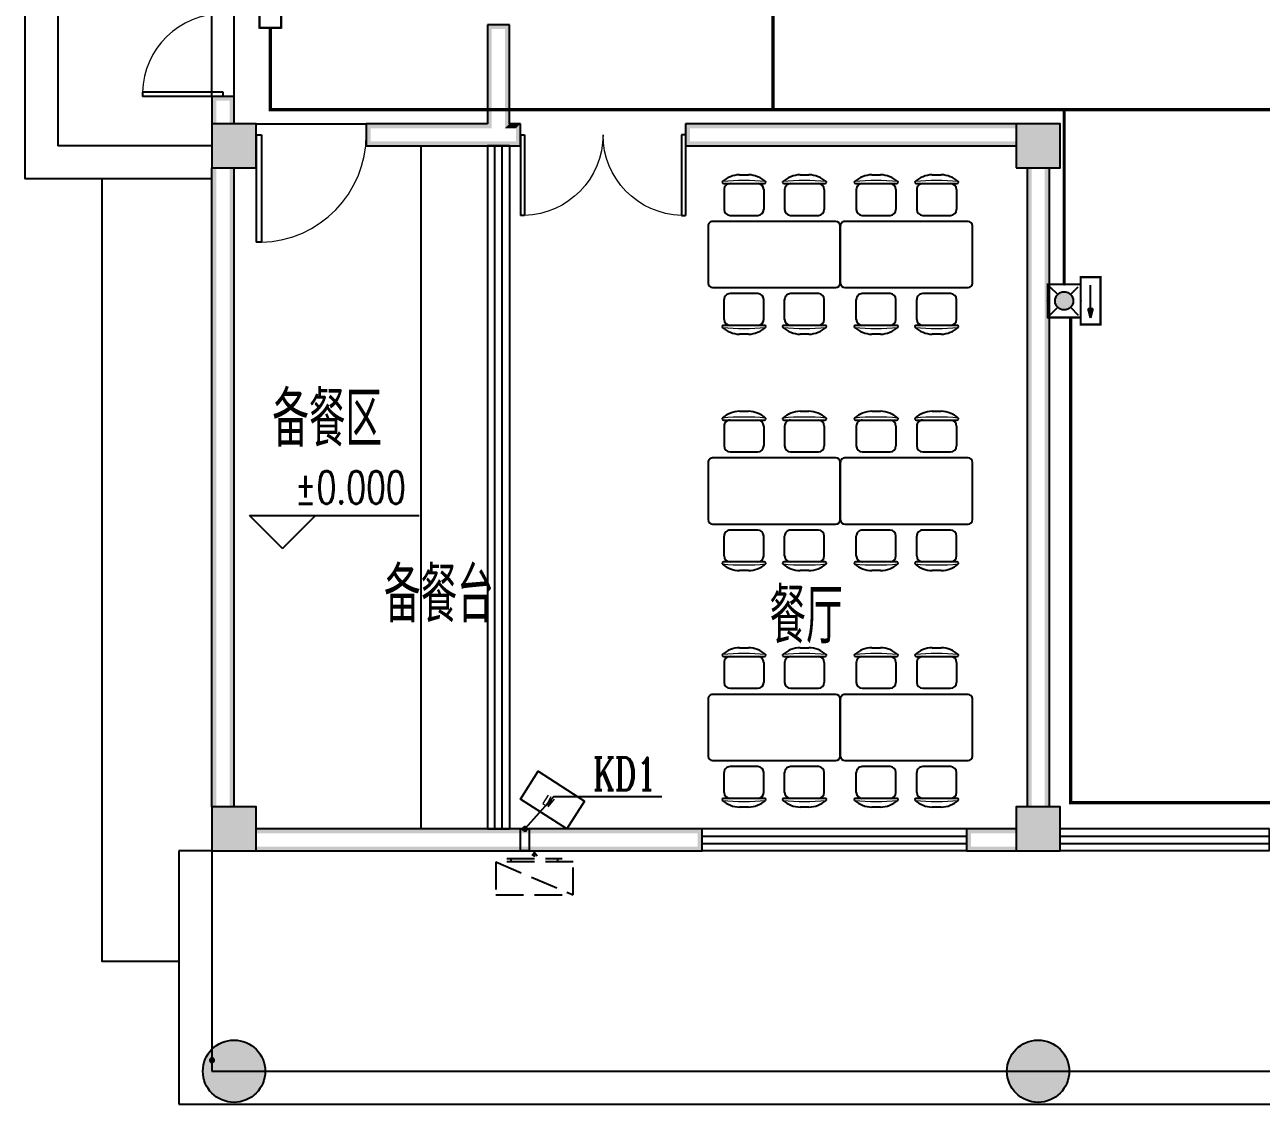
# Model space of a CAD drawing. Extents: x 6250600 to 6678662, y -692028 to -290561.
# Drawn here: x 6419257 to 6430483, y -406066 to -396266 of the extents above; entities that cross this region are included whole.
import ezdxf
from ezdxf.enums import TextEntityAlignment as Align

# ---------------------------------------------------------------- set-up
doc = ezdxf.new("R2010")
doc.units = 0
doc.header["$LTSCALE"] = 1000
doc.header["$MEASUREMENT"] = 0
doc.linetypes.add('DASH', pattern=[0.35, 0.25, -0.1])
doc.layers.get('0').update_dxf_attribs({"linetype": 'CONTINUOUS'})
for name, color, linetype in [('EQUIP-照明', 3, 'CONTINUOUS'), ('PUB_HATCH', 8, 'CONTINUOUS'), ('WIRE-照明', 1, 'CONTINUOUS'), ('建筑底图', 251, 'CONTINUOUS')]:
    doc.layers.add(name, color=color, linetype=linetype)
doc.styles.add('_TCH_DIM', font='SIMPLEX', dxfattribs={"bigfont": 'GBCBIG'})
doc.styles.add('_TCH_LABEL', font='COMPLEX', dxfattribs={"bigfont": 'GBCBIG'})
doc.styles.add('_TEL_DIM', font='sceie.shx', dxfattribs={"width": 0.8, "height": 3.5, "bigfont": 'sceic.shx'})
doc.styles.add('DIM_FONT', font='SIMPLEX', dxfattribs={"width": 0.7, "bigfont": 'GBCBIG'})
doc.styles.add('schuco', font='sceie.shx', dxfattribs={"width": 0.7, "bigfont": 'sceic.shx'})
doc.styles.get("Standard").update_dxf_attribs({"font": 'GBENOR', "bigfont": 'GBCBIG'})

# ---------------------------------------------------------------- blocks, each defined once
blk = doc.blocks.new('$equip$00002534')
for p, q in [((-0.7200000000011642, 0.6599999999998545), (-0.7200000000011642, 0)), ((0.7200000000011642, 0.6599999999998545), (-0.7200000000011642, 0.6599999999998545)), ((0.7200000000011642, 0), (0.7200000000011642, 0.6599999999998545)), ((-0.7200000000011642, 0), (0.7200000000011642, 0))]:
    blk.add_line(p, q)
at = {"const_width": 0.06666666666666667}
blk.add_lwpolyline([(-0.7200000000011642, 0.6599999999998545), (-0.7200000000011642, 0), (0.7200000000011642, 0), (0.7200000000011642, 0.6599999999998545), (-0.7200000000011642, 0.6599999999998545), (-0.7200000000011642, 0)], dxfattribs=at)
for p in [(0, 0.6599999999998545), (-0.7200000000011642, 0.3299999999981083), (0, 0), (0.7200000000011642, 0.3299999999981083)]:
    blk.add_point(p)
at = {"color": 7, "style": '_TEL_DIM'}
blk.add_attdef('$TEXT$', text='', height=0.4, dxfattribs=at).set_placement((0, 0.3299999999981083), align=Align.MIDDLE_CENTER)
at = {"color": 7, "style": '_TEL_DIM', "flags": 1}
blk.add_attdef('A', text='', height=2e-05, dxfattribs=at).set_placement((0, 0), align=Align.MIDDLE_CENTER)
blk = doc.blocks.new('$equip$00002604')
blk.add_hatch(color=256).paths.add_polyline_path([(0.2745181131831487, 0.5000125000005937, 1), (-0.2744993631858961, 0.5000125000005937, 1)])
for p, q in [((-0.4285620535811177, 0.9285839285730617), (-0.1940976152691292, 0.6941194902610732)), ((0.1941163652627438, 0.6941194902683492), (0.4285808035638183, 0.9285839285730617)), ((-0.4285620535811177, 0.07144107142812572), (-0.1940976152691292, 0.3059055097401142)), ((0.1941163652627438, 0.3059055097328383), (0.4285808035638183, 0.07144107142812572))]:
    blk.add_line(p, q)
at = {"const_width": 0.06666666666666667}
blk.add_lwpolyline([(-0.4999906250013737, 1.000012500000594), (-0.4999906250013737, 1.250000059371814e-05), (0.5000093749986263, 1.250000059371814e-05), (0.5000093749986263, 1.000012500000594), (-0.4999906250013737, 1.000012500000594), (-0.4999906250013737, 1.250000059371814e-05)], dxfattribs=at)
blk.add_lwpolyline([(-0.4999906250013737, 1.000012500000594), (-0.4999906250013737, 1.250000059371814e-05), (0.5000093749986263, 1.250000059371814e-05), (0.5000093749986263, 1.000012500000594)], close=True)
blk.add_circle((9.374998626299202e-06, 0.5000125000005937), 0.2745087381843628)
for p in [(9.374998626299202e-06, 1.000012500000594), (-0.4999906250013737, 0.5000125000005937), (0.5000093749986263, 0.5000125000005937), (0, 0)]:
    blk.add_point(p)
at = {"color": 7, "style": '_TEL_DIM', "flags": 1}
blk.add_attdef('A', text='', height=2.5e-05, dxfattribs=at).set_placement((0, 0), align=Align.MIDDLE_CENTER)
blk = doc.blocks.new('$equip$00002541')
blk.add_hatch(color=256).paths.add_polyline_path([(-0.2400000000016007, 0.3719999999993888), (-0.5280000000020664, 0.2999999999992724), (-0.2400000000016007, 0.227999999999156)])
for p, q in [((-0.7199999999975262, 0.5999999999949068), (-0.7199999999975262, 0)), ((0.7199999999975262, 0.5999999999949068), (-0.7199999999975262, 0.5999999999949068)), ((0.7199999999975262, 0), (0.7199999999975262, 0.5999999999949068)), ((-0.7199999999975262, 0), (0.7199999999975262, 0)), ((-0.2400000000016007, 0.3719999999993888), (-0.5280000000020664, 0.2999999999992724)), ((-0.5280000000020664, 0.2999999999992724), (-0.2400000000016007, 0.227999999999156)), ((-0.2400000000016007, 0.3719999999993888), (-0.2400000000016007, 0.227999999999156))]:
    blk.add_line(p, q)
at = {"color": 7}
blk.add_line((-0.4800000000032014, 0.2999999999992724), (0.4800000000032014, 0.2999999999992724), dxfattribs=at)
at = {"const_width": 0.06666666666666667}
blk.add_lwpolyline([(-0.7199999999975262, 0.5999999999949068), (-0.7199999999975262, 0), (0.7199999999975262, 0), (0.7199999999975262, 0.5999999999949068), (-0.7199999999975262, 0.5999999999949068), (-0.7199999999975262, 0)], dxfattribs=at)
for p in [(0, 0.5999999999949068), (-0.7199999999975262, 0.2999999999956344), (0, 0), (0.7199999999975262, 0.2999999999956344)]:
    blk.add_point(p)
at = {"color": 7, "style": '_TEL_DIM', "flags": 1}
blk.add_attdef('A', text='', height=2e-05, dxfattribs=at).set_placement((0, 0), align=Align.MIDDLE_CENTER)
blk = doc.blocks.new('$plan$00000279')
for p, q in [((-389.0515543375514, 921.1798538984149), (-289.9184200213149, 921.1798538984149)), ((297.7746842311462, 921.1798538984149), (396.9078185473827, 921.1798538984149)), ((-569.484987179434, 821.1798538984149), (-109.484987179434, 821.1798538984149)), ((-564.484987179434, 753.6798538984149), (-564.484987179434, 528.6798538984149)), ((-114.484987179434, 753.6798538984149), (-114.484987179434, 528.6798538984149)), ((117.3412513892636, 821.1798538984149), (577.3412513892636, 821.1798538984149)), ((122.3412513892636, 753.6798538984149), (122.3412513892636, 528.6798538984149)), ((572.3412513892636, 753.6798538984149), (572.3412513892636, 528.6798538984149)), ((-496.984987179434, 461.1798538984149), (-181.984987179434, 461.1798538984149)), ((189.8412513892636, 461.1798538984149), (504.8412513892636, 461.1798538984149)), ((-746.0718678950852, 341.9177540961064), (-746.0718678950852, -308.0822459038936)), ((703.9281321049148, 391.9177540961064), (-696.0718678950852, 391.9177540961064)), ((753.9281321049148, -308.0822459038936), (753.9281321049148, 341.9177540961064)), ((-696.0718678950852, -358.0822459038936), (703.9281321049148, -358.0822459038936)), ((-564.484987179434, -719.8443457062021), (-564.484987179434, -494.8443457062021)), ((-181.984987179434, -427.3443457062021), (-496.984987179434, -427.3443457062021)), ((-114.484987179434, -719.8443457062021), (-114.484987179434, -494.8443457062021)), ((122.3412513892636, -719.8443457061985), (122.3412513892636, -494.8443457061985)), ((504.8412513892636, -427.3443457061985), (189.8412513892636, -427.3443457061985)), ((572.3412513892636, -719.8443457061985), (572.3412513892636, -494.8443457061985)), ((-109.484987179434, -787.3443457062021), (-569.484987179434, -787.3443457062021)), ((577.3412513892636, -787.3443457061985), (117.3412513892636, -787.3443457061985)), ((-289.9184200213167, -887.3443457062021), (-389.0515543375532, -887.3443457062021)), ((396.9078185473809, -887.3443457061985), (297.7746842311444, -887.3443457061985))]:
    blk.add_line(p, q)
for centre, radius, start, end in [((-578.7123879995452, 837.3256258168112), 10, 130.7265433104212, 202.6699912155081), ((-379.3305752685355, 605.7399825761859), 315.5896225382623, 91.76513784645346, 130.7265433104219), ((-299.6393990903343, 605.7399825761859), 315.5896225382623, 49.27345668957812, 88.23486215354654), ((-100.2575863593229, 837.3256258168112), 10, 337.3300087844919, 49.27345668957975), ((108.1138505691524, 837.3256258168112), 10, 130.7265433104212, 202.6699912155081), ((307.4956633001621, 605.7399825761859), 315.5896225382623, 91.76513784645346, 130.7265433104219), ((387.1868394783633, 605.7399825761859), 315.5896225382623, 49.27345668957812, 88.23486215354654), ((586.5686522093747, 837.3256258168112), 10, 337.3300087844919, 49.27345668957975), ((-569.484987179434, 841.1798538984149), 20, 202.6699912155095, 270), ((-496.984987179434, 753.6798538984149), 67.5, 90, 180), ((-181.984987179434, 753.6798538984149), 67.5, 5.088887490341627e-14, 90), ((-109.484987179434, 841.1798538984149), 20, 270, 337.3300087844904), ((117.3412513892636, 841.1798538984149), 20, 202.6699912155095, 270), ((189.8412513892636, 753.6798538984149), 67.5, 90, 180), ((504.8412513892636, 753.6798538984149), 67.5, 5.088887490341627e-14, 90), ((577.3412513892636, 841.1798538984149), 20, 270, 337.3300087844904), ((-496.984987179434, 528.6798538984149), 67.5, 180, 270), ((-181.984987179434, 528.6798538984149), 67.5, 270, 3.81666561775622e-14), ((189.8412513892636, 528.6798538984149), 67.5, 180, 270), ((504.8412513892636, 528.6798538984149), 67.5, 270, 3.81666561775622e-14), ((-696.0718678950852, 341.9177540961064), 50, 90, 180), ((703.9281321049148, 341.9177540961064), 50, 0, 90), ((-696.0718678950852, -308.0822459038936), 50, 180, 270), ((703.9281321049148, -308.0822459038936), 50, 270, 0), ((-496.984987179434, -494.8443457062021), 67.5, 90, 180), ((-181.984987179434, -494.8443457062021), 67.5, 0, 90), ((189.8412513892636, -494.8443457061985), 67.5, 90, 180), ((504.8412513892636, -494.8443457061985), 67.5, 0, 90), ((-578.7123879995452, -803.4901176245985), 10, 157.3300087844919, 229.2734566895797), ((-569.484987179434, -807.3443457062021), 20, 90, 157.3300087844904), ((-379.3305752685337, -571.9044743839731), 315.5896225382623, 229.2734566895781, 268.2348621535465), ((-496.984987179434, -719.8443457062021), 67.5, 180, 270), ((-299.6393990903325, -571.9044743839731), 315.5896225382623, 271.7651378464535, 310.7265433104219), ((-181.984987179434, -719.8443457062021), 67.5, 270, 0), ((-109.484987179434, -807.3443457062021), 20, 22.66999121550958, 90), ((-100.2575863593229, -803.4901176245985), 10, 310.7265433104212, 22.66999121550814), ((108.1138505691524, -803.4901176245949), 10, 157.3300087844919, 229.2734566895797), ((117.3412513892636, -807.3443457061985), 20, 90, 157.3300087844904), ((307.4956633001639, -571.9044743839731), 315.5896225382623, 229.2734566895781, 268.2348621535465), ((189.8412513892636, -719.8443457061985), 67.5, 180, 270), ((387.1868394783651, -571.9044743839731), 315.5896225382623, 271.7651378464535, 310.7265433104219), ((504.8412513892636, -719.8443457061985), 67.5, 270, 0), ((577.3412513892636, -807.3443457061985), 20, 22.66999121550958, 90), ((586.5686522093747, -803.4901176245949), 10, 310.7265433104212, 22.66999121550814)]:
    blk.add_arc(centre, radius, start, end)
at = {"lineweight": 13}
for centre, start, end in [((-339.484987179434, -1856.65839682264), 84.80230403154593, 95.19769596845411), ((347.3412513892636, -1856.65839682264), 84.80230403154593, 95.19769596845411), ((-339.484987179434, 1890.493905014853), 264.8023040315459, 275.1976959684541), ((347.3412513892636, 1890.493905014857), 264.8023040315459, 275.1976959684541)]:
    blk.add_arc(centre, 2712.716921149136, start, end, dxfattribs=at)
at = {"width": 0.8, "flags": 9}
for tag in ['XSIZE', 'YSIZE']:
    blk.add_attdef(tag, (0, 0), '', height=0.5, dxfattribs=at)
blk = doc.blocks.new('A$C2E081725')
at = {"linetype": 'DASH'}
for p, q in [((700.000546402327, 94.2846542733023), (0.0005464023270178586, 394.2846542733023)), ((600.0005464027927, 64.28465427376796), (100.0005464027927, 64.28465427376796)), ((137.5005464027927, 94.28465427376796), (137.5005464027927, 64.28465427376796)), ((350.0005408991419, 8.205165289458819), (327.3287125299976, 38.9597776188748)), ((350.0005464027927, 49.28465427376796), (350.0005398001813, 0.0002684715436771512)), ((350.0005408991419, 8.205165289458819), (372.6723775095597, 38.95977664703969)), ((562.5005464027927, 94.28465427376796), (562.5005464027927, 64.28465427376796))]:
    blk.add_line(p, q, dxfattribs=at)
blk.add_lwpolyline([(0.0005464023342938162, 394.2846542733023), (0.0005464023342938162, 94.2846542733023), (700.0005464023343, 94.2846542733023), (700.0005464023343, 394.2846542733023)], close=True, dxfattribs=at)
blk = doc.blocks.new('$WINLIB2D$00000001')
at = {"color": 0}
for points in [[(-0.4999999999999964, 0.5000000000000142), (-0.4999999999999964, -0.4999999999999858)], [(-0.4999999999999964, 0.5000000000000142), (0.5000000000000036, 0.5000000000000142)], [(0.5000000000000036, -0.4999999999999858), (0.5000000000000036, 0.5000000000000142)], [(0.5000000000000036, 0.1666666666666714), (-0.4999999999999964, 0.1666666666666714)], [(0.5000000000000036, -0.1666666666666572), (-0.4999999999999964, -0.1666666666666572)], [(-0.4999999999999964, -0.4999999999999858), (0.5000000000000036, -0.4999999999999858)]]:
    blk.add_lwpolyline(points, dxfattribs=at)
blk = doc.blocks.new('$DorLib2D$00000002')
for p, q in [((-0.5, -5.684341886080802e-17), (-0.5000000000000007, 0.4875)), ((-0.4750000000000007, 0.4875), (-0.5000000000000007, 0.4875)), ((-0.475, -2.842170943040401e-17), (-0.4750000000000007, 0.4875)), ((0.475, -2.842170943040401e-17), (0.4750000000000007, 0.4875)), ((0.4750000000000007, 0.4875), (0.5000000000000007, 0.4875)), ((0.5, -5.684341886080802e-17), (0.5000000000000007, 0.4875)), ((-0.5, -5.684341886080802e-17), (-0.475, -2.842170943040401e-17)), ((0.5, -5.684341886080802e-17), (0.475, -2.842170943040401e-17))]:
    blk.add_line(p, q)
at = {"lineweight": 13}
for centre, start, end in [((-0.4875, -4.263256414560601e-17), 0, 88.53071641864632), ((0.4875, -4.263256414560601e-17), 91.4692835813537, 180)]:
    blk.add_arc(centre, 0.4875, start, end, dxfattribs=at)
blk = doc.blocks.new('$DorLib2D$00000001')
for p, q in [((0.45, 0.9750000000000001), (0.5000000000000002, 0.9750000000000001)), ((0.45, 0), (0.45, 0.9750000000000001)), ((0.5, 0), (0.5, 0.9750000000000001)), ((0.5, 0), (0.45, 0))]:
    blk.add_line(p, q)
at = {"lineweight": 13}
blk.add_arc((0.475, 0), 0.975, 91.4692835813538, 180, dxfattribs=at)
blk = doc.blocks.new('$TCHSYS$WIN2D')
for p, q in [((-0.5, 0.5), (0.5, 0.5)), ((-0.5, 0.5), (-0.4999999999999999, -0.5)), ((0.5, 0.5), (0.4999999999999998, -0.5)), ((0.5, 0.1666666666666666), (-0.5, 0.1666666666666666)), ((0.5, -0.1666666666666667), (-0.5, -0.1666666666666667)), ((-0.4999999999999999, -0.5), (0.5, -0.5))]:
    blk.add_line(p, q)
blk = doc.blocks.new('_FZH')
blk.add_lwpolyline([(-0.5, -0.5), (0.5, -0.5), (0.5, 0.5), (-0.5, 0.5)], close=True)
at = {"layer": 'PUB_HATCH'}
blk.add_solid([(-0.5, -0.5), (0.5, -0.5), (-0.5, 0.5), (0.5, 0.5)], dxfattribs=at)

msp = doc.modelspace()

# ---------------------------------------------------------------- hatches: boundary and pattern name
at = {"layer": '建筑底图'}
for points in [[(6423657.18483917, -396266.4042113603), (6423457.184842381, -396266.4042113608), (6423497.184842245, -396306.4042101886), (6423617.184838957, -396306.4042101883)], [(6423457.184842381, -396266.4042113608), (6423457.184842361, -397166.4042127195), (6423497.184842573, -397206.4042129217), (6423497.184842245, -396306.4042101886)], [(6423657.184839144, -397166.4042139783), (6423657.18483917, -396266.4042113603), (6423617.184838957, -396306.4042101883), (6423617.184839137, -397206.4042138676)], [(6421157.189397393, -396916.4042140688), (6420957.189397451, -396916.4042156718), (6420997.189397767, -396956.4042153512), (6421117.189397717, -396956.4042143894)], [(6420957.189399422, -397166.4042146765), (6420997.189399422, -397166.4042146765), (6420997.189397767, -396956.4042153512), (6420957.189397451, -396916.4042156718)], [(6421117.189399387, -397166.4042146765), (6421157.189399418, -397166.4042146765), (6421157.189397393, -396916.4042140688), (6421117.189397717, -396956.4042143894)], [(6421357.189392341, -397166.4042146765), (6420957.189392341, -397166.4042146765), (6420997.189392341, -397206.4042146765), (6421317.189392341, -397206.4042146765)], [(6420957.189392341, -397166.4042146765), (6420957.189392341, -397566.4042146765), (6420997.189392341, -397526.4042146765), (6420997.189392341, -397206.4042146765)], [(6421357.189392341, -397566.4042146765), (6421357.189392341, -397166.4042146765), (6421317.189392341, -397206.4042146765), (6421317.189392341, -397526.4042146765)], [(6423457.184842361, -397166.4042127195), (6422357.189390508, -397166.4042112274), (6422397.189390449, -397206.4042112816), (6423497.184842573, -397206.4042129217)], [(6422357.189390508, -397166.4042112274), (6422357.189390212, -397366.404214637), (6422397.189390272, -397326.404214695), (6422397.189390449, -397206.4042112816)], [(6423757.184845096, -397166.4042140233), (6423657.184839144, -397166.4042139783), (6423617.184839137, -397206.4042138676), (6423717.184844902, -397206.404213569)], [(6423757.18484503, -397366.4042139363), (6423757.184845096, -397166.4042140233), (6423717.184844902, -397206.404213569), (6423717.184844864, -397326.4042133848)], [(6428257.189392341, -397206.4042153899), (6428257.189392341, -397166.4042154808), (6425257.184845096, -397166.4042145128), (6425297.184845082, -397206.4042145128)], [(6425257.184845096, -397166.4042145128), (6425257.18484503, -397366.4042144143), (6425297.184845043, -397326.4042144273), (6425297.184845082, -397206.4042145128)], [(6428657.189392341, -397166.4042146765), (6428257.189392341, -397166.4042146765), (6428297.189392341, -397206.4042146765), (6428617.189392341, -397206.4042146765)], [(6428257.189392341, -397166.4042146765), (6428257.189392341, -397566.4042146765), (6428297.189392341, -397526.4042146765), (6428297.189392341, -397206.4042146765)], [(6428657.189392341, -397566.4042146765), (6428657.189392341, -397166.4042146765), (6428617.189392341, -397206.4042146765), (6428617.189392341, -397526.4042146765)], [(6422357.189390212, -397366.404214637), (6423557.184839791, -397366.4042163768), (6423557.18483985, -397326.4042163768), (6422397.189390272, -397326.404214695)], [(6423557.184839791, -397366.404213893), (6423757.18484503, -397366.4042139363), (6423717.184844864, -397326.4042133848), (6423557.184839804, -397326.404213893)], [(6428257.189392341, -397366.40421539), (6428257.189392341, -397326.4042154833), (6425297.184845043, -397326.4042144273), (6425257.18484503, -397366.4042144143)], [(6420957.189392341, -397566.4042146765), (6421357.189392341, -397566.4042146765), (6421317.189392341, -397526.4042146765), (6420997.189392341, -397526.4042146765)], [(6420997.189392263, -397566.4042146765), (6420957.189392263, -397566.4042146765), (6420957.189392599, -403366.4042146765), (6420997.189392583, -403366.4042146765)], [(6421157.189392004, -397566.4042146765), (6421117.189392023, -397566.4042146765), (6421117.189392372, -403366.4042146765), (6421157.189392354, -403366.4042146765)], [(6428257.189392341, -397566.4042146765), (6428657.189392341, -397566.4042146765), (6428617.189392341, -397526.4042146765), (6428297.189392341, -397526.4042146765)], [(6428357.189390481, -403366.4042146765), (6428397.189390415, -403366.4042146765), (6428397.189391245, -397566.4042146765), (6428357.189391311, -397566.4042146765)], [(6428517.189390605, -403366.4042146765), (6428557.189390694, -403366.4042146765), (6428557.189391524, -397566.4042146765), (6428517.189391435, -397566.4042146765)], [(6421357.189392341, -403366.4042146765), (6420957.189392341, -403366.4042146765), (6420997.189392341, -403406.4042146765), (6421317.189392341, -403406.4042146765)], [(6420957.189392341, -403366.4042146765), (6420957.189392341, -403766.4042146765), (6420997.189392341, -403726.4042146765), (6420997.189392341, -403406.4042146765)], [(6421357.189392341, -403766.4042146765), (6421357.189392341, -403366.4042146765), (6421317.189392341, -403406.4042146765), (6421317.189392341, -403726.4042146765)], [(6428657.189392341, -403366.4042146765), (6428257.189392341, -403366.4042146765), (6428297.189392341, -403406.4042146765), (6428617.189392341, -403406.4042146765)], [(6428257.189392341, -403366.4042146765), (6428257.189392341, -403766.4042146765), (6428297.189392341, -403726.4042146765), (6428297.189392341, -403406.4042146765)], [(6428657.189392341, -403766.4042146765), (6428657.189392341, -403366.4042146765), (6428617.189392341, -403406.4042146765), (6428617.189392341, -403726.4042146765)], [(6421357.189392341, -403566.4042148699), (6421357.189392341, -403606.4042148754), (6425367.189392252, -403606.4042140794), (6425407.189391318, -403566.4042140404)], [(6425407.18939136, -403766.4042140229), (6425407.189391318, -403566.4042140404), (6425367.189392252, -403606.4042140794), (6425367.189392276, -403726.4042140847)], [(6428257.189392341, -403606.4042133998), (6428257.189392341, -403566.4042133918), (6427807.189391768, -403566.4042135242), (6427847.189391776, -403606.4042135242)], [(6427807.189391768, -403566.4042135242), (6427807.18939181, -403766.4042134916), (6427847.189391802, -403726.4042134805), (6427847.189391776, -403606.4042135242)], [(6420957.189392341, -403766.4042146765), (6421357.189392341, -403766.4042146765), (6421317.189392341, -403726.4042146765), (6420997.189392341, -403726.4042146765)], [(6421357.189392341, -403726.4042148873), (6421357.189392341, -403766.4042148862), (6425407.18939136, -403766.4042140229), (6425367.189392276, -403726.4042140847)], [(6428257.189392341, -403766.4042146765), (6428257.189392341, -403726.4042133667), (6427847.189391802, -403726.4042134805), (6427807.18939181, -403766.4042134916)], [(6428257.189392341, -403766.4042146765), (6428657.189392341, -403766.4042146765), (6428617.189392341, -403726.4042146765), (6428297.189392341, -403726.4042146765)]]:
    msp.add_hatch(color=256, dxfattribs=at).paths.add_polyline_path(points)
h = msp.add_hatch(color=256, dxfattribs=at)
h.dxf.hatch_style = 1
h.paths.add_polyline_path([(6420874.346683173, -405766.4042146765, 1), (6421440.03210151, -405766.4042146765, 1)])
h = msp.add_hatch(color=256, dxfattribs=at)
h.dxf.hatch_style = 1
h.paths.add_polyline_path([(6428174.34668318, -405766.4042146765, 1), (6428740.032101518, -405766.4042146765, 1)])

# ---------------------------------------------------------------- linework, layer by layer
at = {"layer": 'WIRE-照明', "color": 1, "linetype": 'DASH', "const_width": 30}
for points in [[(6426048.941453136, -397036.6544746659), (6426048.941453136, -394359.9402544739), (6426177.184840626, -394359.9402544739)], [(6439162.962661454, -397036.6544746659), (6421486.005116801, -397036.6544746659), (6421486.005116801, -396293.3951861559)], [(6428693.441441542, -398623.1300662786), (6428693.441441542, -397036.6544746659)], [(6431828.904923975, -403328.8362425395), (6428752.541081083, -403328.8362425395), (6428752.541081083, -398923.1300662786)]]:
    msp.add_lwpolyline(points, dxfattribs=at)
at = {"layer": '建筑底图'}
for p, q in [((6419257.189392297, -394666.4042146765), (6419257.189392304, -397666.4042146765)), ((6419557.189392297, -394966.4042146765), (6419557.189392304, -397366.4042146765)), ((6420957.189391686, -396916.4042149722), (6420957.189391686, -395416.4042149722)), ((6421157.189391686, -396916.4042149722), (6421157.189391686, -395416.4042149722)), ((6423657.18483917, -396266.4042113603), (6423457.184842381, -396266.4042113608)), ((6423457.184842381, -396266.4042113608), (6423457.184842361, -397166.4042127195)), ((6423657.184839144, -397166.4042139783), (6423657.18483917, -396266.4042113603)), ((6421157.189397393, -396916.4042140688), (6420957.189397451, -396916.4042156718)), ((6420957.189397451, -396916.4042156718), (6420957.189399138, -397166.4042145605)), ((6421157.189399418, -397166.4042093178), (6421157.189397393, -396916.4042140688)), ((6421357.189390449, -397166.4042122788), (6422357.189390449, -397166.4042122788)), ((6423457.184842361, -397166.4042127195), (6422357.189390508, -397166.4042112274)), ((6422357.189390508, -397166.4042112274), (6422357.189390212, -397366.404214637)), ((6423757.184845096, -397166.4042140233), (6423657.184839144, -397166.4042139783)), ((6423757.18484503, -397366.4042139363), (6423757.184845096, -397166.4042140233)), ((6428257.189392182, -397166.4042154715), (6425257.184845096, -397166.4042145128)), ((6425257.184845096, -397166.4042145128), (6425257.18484503, -397366.4042144143)), ((6420957.189392341, -397366.4042146765), (6419557.189392341, -397366.4042146765)), ((6422357.189390212, -397366.404214637), (6423557.184839791, -397366.4042163768)), ((6422857.184839783, -397366.4042146765), (6423457.184840022, -397366.4042146993)), ((6422857.184839783, -403566.4042146765), (6422857.184839783, -397366.4042146765)), ((6423557.184839791, -397366.404213893), (6423757.18484503, -397366.4042139363)), ((6425257.18484503, -397366.4042144143), (6428257.189392182, -397366.4042154998)), ((6420957.189392633, -403366.4042145605), (6420957.189392297, -397566.4042145605)), ((6421157.189392397, -403366.4042145605), (6421157.189392044, -397566.4042145605)), ((6428357.18939136, -397566.4042145605), (6428357.189390461, -403366.4042145605)), ((6428557.189391542, -397566.4042145605), (6428557.189390665, -403366.4042145605)), ((6420957.189392341, -397666.4042146765), (6419257.189392304, -397666.4042146765)), ((6421597.913921427, -401020.1683813825), (6421297.913921427, -400720.1683813825)), ((6421297.913921427, -400720.1683813825), (6422838.137334488, -400720.1683813825)), ((6421597.913921427, -401020.1683813825), (6421897.913921427, -400720.1683813825)), ((6425407.189391318, -403566.4042140404), (6421357.189392182, -403566.4042148908)), ((6423457.184839783, -403566.4042146765), (6422857.184839783, -403566.4042146765)), ((6425407.18939136, -403766.4042140229), (6425407.189391318, -403566.4042140404)), ((6428257.189392182, -403566.4042138961), (6427807.189391768, -403566.4042135242)), ((6427807.189391768, -403566.4042135242), (6427807.18939181, -403766.4042134916)), ((6420957.189392334, -403766.4042146765), (6420657.189392341, -403766.4042146765)), ((6420657.189392341, -403766.4042146765), (6420657.189392341, -406066.4042146765)), ((6420957.189392341, -403766.4042146765), (6420957.189392341, -405766.4042146765)), ((6421357.189392181, -403766.4042149509), (6425407.18939136, -403766.4042140229)), ((6427807.18939181, -403766.4042134916), (6428257.189392182, -403766.4042131873)), ((6420957.189392341, -405766.4042146765), (6439057.189392304, -405766.4042146765)), ((6420657.189392341, -406066.4042146765), (6439357.189392304, -406066.4042146765))]:
    msp.add_line(p, q, dxfattribs=at)
for points in [[(6419957.189392341, -397666.4042146765), (6419957.189392341, -404766.4042146765), (6420657.189392341, -404766.4042146765)], [(6425039.841796873, -403276.5060769715), (6424058.75136826, -403276.5060833297), (6423797.184841609, -403566.4042165447)]]:
    msp.add_lwpolyline(points, dxfattribs=at)
for points in [[(6424340.007155253, -403313.9982073121), (6424177.861518731, -403566.4042146765), (6423757.184839783, -403296.161487136), (6423919.330476312, -403043.7554797642)], [(6423837.18483798, -403766.4042200092), (6423757.184837958, -403766.4042198528), (6423757.184841609, -403566.4042153899), (6423837.184841609, -403566.4042176995)]]:
    msp.add_lwpolyline(points, close=True, dxfattribs=at)
for points in [[(6423810.582752554, -403551.5551094261, 1), (6423783.786930664, -403581.2533236633, 1)], [(6420973.344866751, -405654.6143610913, 1), (6420941.033917932, -405678.1940681825, 1)]]:
    msp.add_lwpolyline(points, format="xyb", close=True, dxfattribs=at)
for centre in [(6421157.189393898, -405766.4042146765), (6428457.189393906, -405766.4042146765)]:
    msp.add_circle(centre, 282.8427091720183, dxfattribs=at)

# ---------------------------------------------------------------- block references
at = {"layer": 'EQUIP-照明', "color": 1, "xscale": 300, "yscale": 300, "zscale": 300, "rotation": 90}
msp.add_blockref('$equip$00002534', (6421585.005116801, -396077.3951861556), dxfattribs=at).add_auto_attribs({'$TEXT$': 'E'})
at = {"layer": 'EQUIP-照明', "color": 1, "xscale": 300, "yscale": 300, "zscale": 300}
msp.add_blockref('$equip$00002604', (6428693.438629042, -398923.1338162788), dxfattribs=at)
at = {"layer": 'EQUIP-照明', "color": 1, "xscale": -300, "yscale": 300, "zscale": 300, "rotation": 270}
msp.add_blockref('$equip$00002541', (6428843.441441542, -398773.1300662786), dxfattribs=at)
at = {"layer": '建筑底图'}
for name, p, xscale, yscale, zscale, rotation in [('$DorLib2D$00000002', (6421057.189391373, -396166.4042149722), 1500, 1500, 1500, 90.00000045925906), ('$DorLib2D$00000001', (6421857.189390452, -397266.4042121008), 1000, 1000, 1000, 179.9999999152628), ('$DorLib2D$00000002', (6424507.184845108, -397266.4042142031), -1500, 1500, -1500, 180), ('$WINLIB2D$00000001', (6423557.184839783, -400466.4042621264), 6200.000096227741, 200, 6200.000096227741, 270), ('$WINLIB2D$00000001', (6426607.189391715, -403666.4042137278), 2400, -199.9999999625143, 2400, 180.0000000123235), ('$TCHSYS$WIN2D', (6429607.189393584, -403666.4042144304), 1900.000002484769, 200.0000009590294, 1900.000002484769, 179.999999983938)]:
    msp.add_blockref(name, p, dxfattribs=dict(at, xscale=xscale, yscale=yscale, zscale=zscale, rotation=rotation))
for name, p, xscale, yscale, zscale in [('_FZH', (6421157.189392341, -397366.4042146765), 400, 400, 400), ('_FZH', (6428457.189392341, -397366.4042146765), 400, 400, 400), ('$plan$00000279', (6426064.535165092, -398338.6188230553), -0.8000000000465661, -0.8000000000465661, 0.8000000000465661), ('$plan$00000279', (6427264.535165161, -398338.6188230553), -0.8000000000465661, -0.8000000000465661, 0.8000000000465661), ('$plan$00000279', (6426064.535165092, -400485.4381828232), -0.8000000000465661, -0.8000000000465661, 0.8000000000465661), ('$plan$00000279', (6427264.535165161, -400485.4381828232), -0.8000000000465661, -0.8000000000465661, 0.8000000000465661), ('$plan$00000279', (6426064.535165092, -402632.2575425912), -0.8000000000465661, -0.8000000000465661, 0.8000000000465661), ('$plan$00000279', (6427264.535165161, -402632.2575425912), -0.8000000000465661, -0.8000000000465661, 0.8000000000465661), ('_FZH', (6421157.189392341, -403566.4042146765), 400, 400, 400), ('_FZH', (6428457.189392341, -403566.4042146765), 400, 400, 400)]:
    msp.add_blockref(name, p, dxfattribs=dict(at, xscale=xscale, yscale=yscale, zscale=zscale))
at = {"layer": '建筑底图', "rotation": 180}
msp.add_blockref('A$C2E081725', (6424235.115763662, -403772.0980608854), dxfattribs=at)

# ---------------------------------------------------------------- texts
at = {"layer": '建筑底图'}
for s, height, style, width, p in [('备餐区', 500, 'schuco', 0.7, (6421504.358435366, -400097.6704593799)), ('%%P0.000', 297.5, '_TCH_DIM', 0.7058823529411765, (6421708.137334488, -400615.1683813825)), ('备餐台', 500, 'schuco', 0.7, (6422518.517085288, -401692.3227245766)), ('餐厅', 500, 'schuco', 0.7, (6426017.789878188, -401884.0716058803)), ('KD1', 297.5, '_TCH_LABEL', 0.7058823529411765, (6424414.534974312, -403216.4409767902))]:
    msp.add_text(s, height=height, dxfattribs=dict(at, style=style, width=width)).set_placement(p)
at = {"layer": '建筑底图', "style": 'DIM_FONT', "width": 0.4941176470588236}
msp.add_text('LW', height=89.64843750009214, rotation=327.2833079306461, dxfattribs=at).set_placement((6423953.229050657, -403331.9313010331))

doc.saveas('drawing.dxf')
